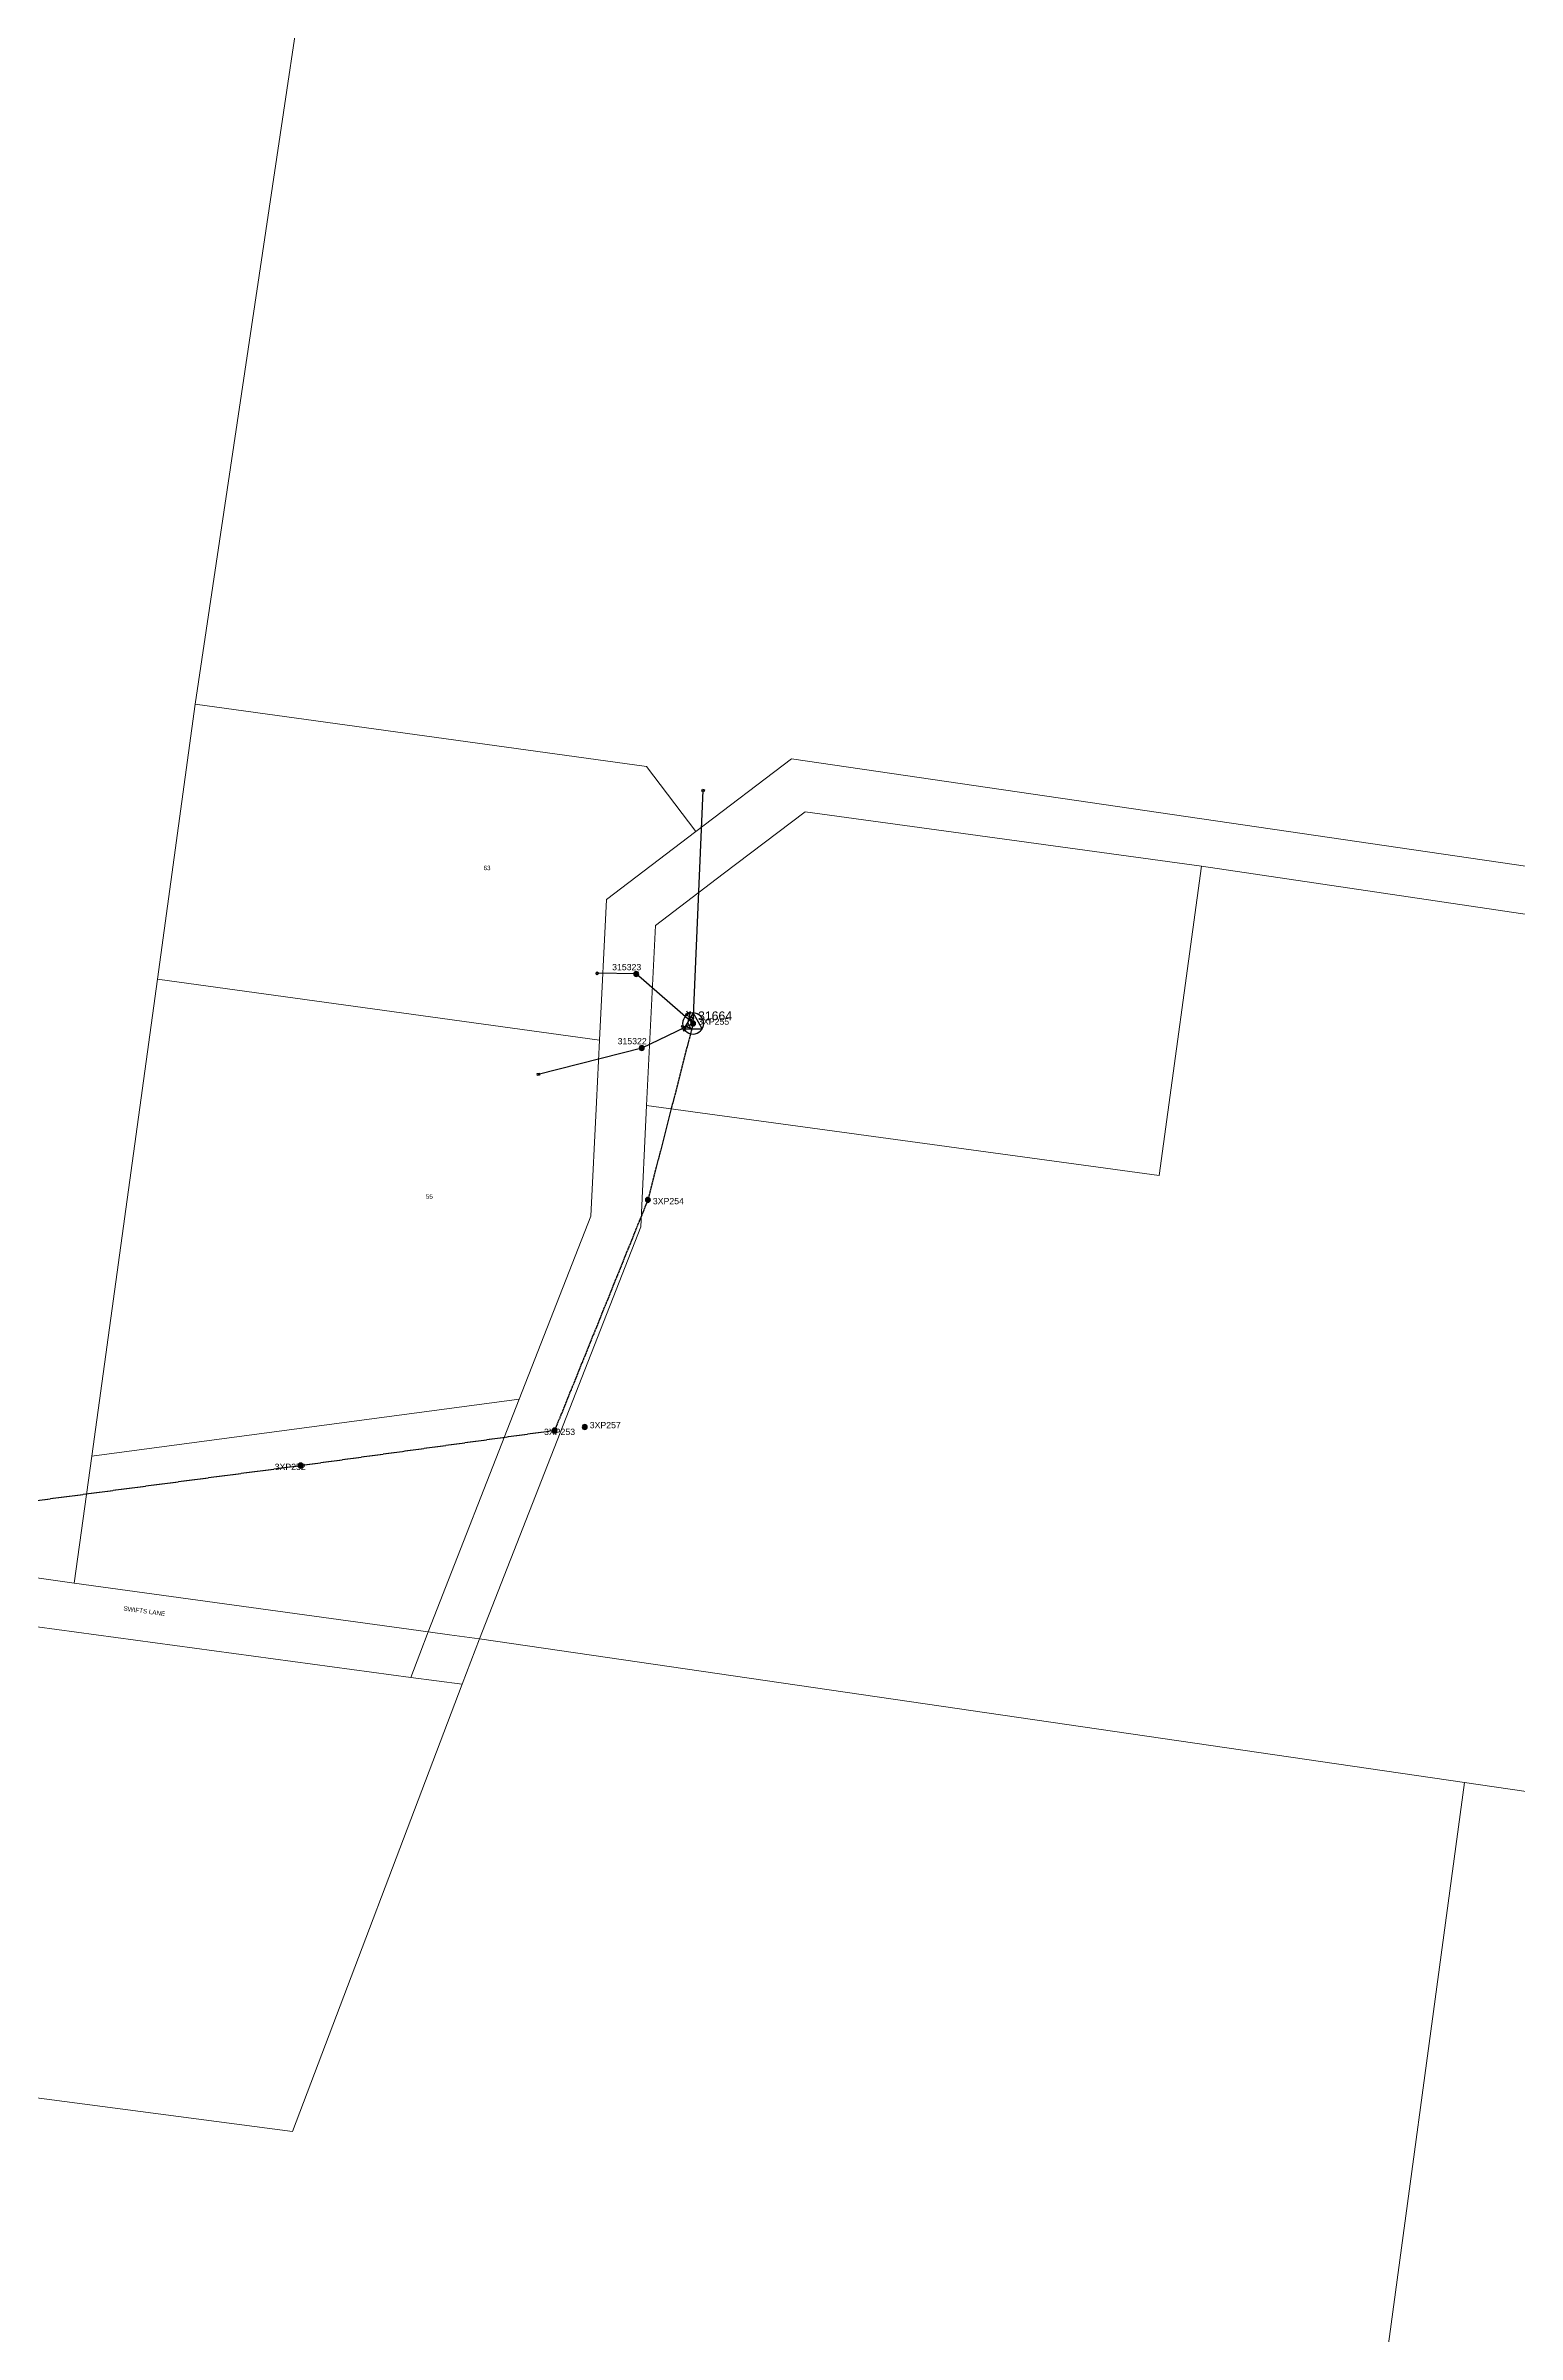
# Model space of a CAD drawing. Header units: metres. Extents: x 257881 to 262822, y 6187520 to 6191911.
# Drawn here: x 261491 to 262080, y 6188552 to 6189467 of the extents above; entities that cross this region are included whole.
import ezdxf
from ezdxf.enums import TextEntityAlignment as Align

# ---------------------------------------------------------------- set-up
doc = ezdxf.new("R2010")
doc.units = ezdxf.units.M
doc.linetypes.add('Cable Exist OH', pattern=[1, 1, 0])
doc.layers.get('0').update_dxf_attribs({"color": 6})
doc.layers.add('Cadastre Land Parcels_SP_EXT', color=8, linetype='Continuous', lineweight=5)
doc.layers.add('Cadastre Roads_SP_EXT', color=8, linetype='Continuous', lineweight=5)
for name, color, linetype in [('Equip_LV_EXT', 7, 'Continuous'), ('Mains_HV_EXT', 7, 'Continuous'), ('Services_SP_EXT', 7, 'Continuous'), ('Sub_SP_TR_HV_LV_EXT', 7, 'Continuous'), ('SupportsOH_SP_TR_HV_LV_SL_EXT', 7, 'Continuous')]:
    doc.layers.add(name, color=color, linetype=linetype)
doc.styles.add('POLE_LABEL', font='arial.ttf')
doc.styles.get("Standard").update_dxf_attribs({"font": 'arial.ttf'})

# ---------------------------------------------------------------- blocks, each defined once
blk = doc.blocks.new('SUB_POLE_EXT')
blk.add_wipeout([(0, 4.22), (0.42, 4.2), (0.83, 4.14), (1.21, 4.05), (1.62, 3.9), (1.99, 3.72), (2.35, 3.51), (2.68, 3.26), (2.99, 2.99), (3.28, 2.66), (3.52, 2.34), (3.76, 1.92), (3.9, 1.62), (4.04, 1.23), (4.18, 0.63), (4.22, 0), (4.18, -0.61), (4.06, -1.15), (3.9, -1.62), (3.58, -2.24), (3.22, -2.73), (2.97, -3.01), (2.68, -3.26), (2.36, -3.5), (2, -3.72), (1.64, -3.89), (1.25, -4.03), (0.82, -4.14), (0.42, -4.2), (0, -4.22), (-0.41, -4.2), (-0.8, -4.15), (-1.21, -4.05), (-1.62, -3.9), (-1.99, -3.73), (-2.35, -3.51), (-2.68, -3.26), (-2.96, -3.02), (-3.23, -2.72), (-3.51, -2.35), (-3.71, -2.01), (-3.91, -1.6), (-4.05, -1.21), (-4.16, -0.76), (-4.22, -0.14), (-4.21, 0.39), (-4.14, 0.83), (-4.03, 1.27), (-3.9, 1.63), (-3.71, 2.02), (-3.5, 2.37), (-3.28, 2.67), (-2.99, 2.99), (-2.68, 3.27), (-2.33, 3.52), (-1.98, 3.73), (-1.63, 3.9), (-1.2, 4.05), (-0.78, 4.15), (-0.4, 4.21)])
blk.add_line((2.16, 0.48), (2.16, 0.48, 0))
blk.add_lwpolyline([(-4.22, 0, 1), (4.22, 0, 1)], format="xyb", close=True)
blk.add_lwpolyline([(2.14, 0.52), (0, 4.22), (-3.66, -2.11), (3.66, -2.11)], close=True)
for tag, height, flags, p in [('STREET_CODE', 0.2, 9, (1.5, 0)), ('ASSET_NUM', 3.5, 8, (2, 2)), ('CONSTRUCTED_VOLTAGE', 0.2, 9, (1.5, -0.2)), ('OPERATING_VOLTAGE', 0.2, 9, (1.5, -0.6)), ('OPERATED_BY', 0.2, 9, (1.5, -0.8)), ('ORIENTATION', 0.2, 9, (1.5, -1.2)), ('OWNED_BY', 0.2, 9, (1.5, -1.4)), ('SECONDARY_VOLTAGE', 0.2, 9, (1.5, -1.6)), ('STATE', 0.2, 9, (1.5, -1.8)), ('SUBSTATION_TYPE', 0.2, 9, (1.5, -2)), ('STREETNAME', 0.2, 9, (1.5, -2.8)), ('SUBURB', 0.2, 9, (1.5, -3)), ('Z', 0.2, 1, (1.5, -3.4)), ('NO_PHASES', 0.2, 9, (1.5, -0.4)), ('MAINTAINED_BY', 0.2, 9, (1.5, -1)), ('USAGE', 0.2, 9, (1.5, -2.2)), ('LEGEND', 0.2, 9, (1.5, -2.4)), ('LOCATION', 0.2, 9, (1.5, -2.6)), ('NOTES', 0.2, 9, (1.5, -3.2))]:
    blk.add_attdef(tag, text='', height=height, dxfattribs=dict(flags=flags)).set_placement(p, align=Align.MIDDLE_LEFT)
blk = doc.blocks.new('LV_OH_LINKS_DISTFUSE_EXT')
for p, q in [((0, 0), (0.96, 0)), ((3.84, 0), (4.8, 0))]:
    blk.add_line(p, q)
blk.add_lwpolyline([(3.84, -1.2), (3.84, 1.2), (0.96, -1.2), (0.96, 1.2)], close=True)
at = {"flags": 9}
for tag, p in [('ACTUAL_STATUS', (0, 0)), ('CONSTRUCTED_VOLTAGE', (0, -0.2)), ('OPERATING_VOLTAGE', (0, -0.6)), ('ORIENTATION', (0, -0.8)), ('OWNED_BY', (0, -1)), ('STATE', (0, -1.2)), ('SWITCH_TYPE', (0, -1.4)), ('NO_PHASES', (0, -0.4)), ('USAGE', (0, -1.6)), ('NOTES', (0, -1.8))]:
    blk.add_attdef(tag, text='', height=0.2, dxfattribs=at).set_placement(p, align=Align.MIDDLE_LEFT)
at = {"flags": 1}
blk.add_attdef('Z', (0, 0), '', height=0.2, dxfattribs=at)
blk = doc.blocks.new('CCP_EXT')
blk.add_wipeout([(0, 0.57), (0.57, 0), (0, -0.57), (-0.57, 0)])
blk.add_lwpolyline([(-0.57, 0), (0, 0.57), (0.57, 0), (0, -0.57), (-0.57, 0)])
at = {"flags": 1}
blk.add_attdef('Z', (0, 0), '', height=0.2, dxfattribs=at)
at = {"flags": 9}
for tag, p in [('CCP_TYPE', (0, 0)), ('CONSTRUCTED_VOLTAGE', (0, -0.2)), ('OPERATING_VOLTAGE', (0, -0.6)), ('ORIENTATION', (0, -0.8)), ('OWNED_BY', (0, -1)), ('STATE', (0, -1.8)), ('NO_PHASES', (0, -0.4)), ('USAGE', (0, -1.2)), ('LEGEND', (0, -1.4)), ('LIFE_SUPPORT', (0, -1.6)), ('NOTES', (0, -2))]:
    blk.add_attdef(tag, text='', height=0.2, dxfattribs=at).set_placement(p, align=Align.MIDDLE_LEFT)
blk = doc.blocks.new('POLE_EXT')
blk.add_hatch(color=256).paths.add_polyline_path([(-1, 0, 1), (1, 0, 1)])
blk.add_lwpolyline([(-1, 0, 1), (1, 0, 1)], format="xyb", close=True)
for tag, height, flags, p in [('pNumber', 2.5, 8, (-17.84, 2.07)), ('OWNED_BY', 0.2, 9, (1.35, -0.4)), ('SPECIAL_USE', 0.2, 9, (1.35, -0.8)), ('STATE', 0.2, 9, (1.35, -1)), ('cLV', 0.2, 9, (1.35, -1.4)), ('hDepth', 0.2, 9, (1.35, -1.6)), ('hDia', 0.2, 9, (1.35, -1.8)), ('cHV', 0.2, 9, (1.35, -2)), ('cLinedev', 0.2, 9, (1.35, -3.4)), ('pExisting', 0.2, 9, (1.35, -3.8)), ('pFooting', 0.2, 9, (1.35, -4.4)), ('pNew', 0.2, 9, (1.35, -4.6)), ('pRelocate', 0.2, 9, (1.35, -5)), ('pRemove', 0.2, 9, (1.35, -5.2)), ('pReplace', 0.2, 9, (1.35, -5.4)), ('pStay', 0.2, 9, (1.35, -5.6)), ('pType', 0.2, 9, (1.35, -5.8)), ('cspan', 0.2, 9, (1.35, -6)), ('STREETNAME', 0.2, 9, (1.35, -6.2)), ('SUBURB', 0.2, 9, (1.35, -6.4)), ('OPERATED_BY', 0.2, 9, (1.36, -7.01)), ('PARENT', 0.2, 9, (1.35, -0.6)), ('USAGE', 0.2, 9, (1.35, -1.2)), ('LBRACKET', 0.2, 9, (1.35, -2.2)), ('LExisting', 0.2, 9, (1.35, -2.4)), ('LANTNUMBER', 0.2, 9, (1.35, -2.6)), ('LOther', 0.2, 9, (1.35, -2.8)), ('LRemove', 0.2, 9, (1.35, -3)), ('LEGEND', 0.2, 9, (1.35, -3.2)), ('LOCATION', 0.2, 9, (1.35, -3.6)), ('PFNUMBER', 0.2, 9, (1.35, -4)), ('NEWPFNUMBER', 0.2, 9, (1.35, -4.2)), ('NOTES', 0.2, 9, (1.35, -6.6)), ('MAINTAINED_BY', 0.2, 9, (1.36, -6.81))]:
    blk.add_attdef(tag, text='', height=height, dxfattribs=dict(flags=flags)).set_placement(p, align=Align.MIDDLE_LEFT)
at = {"style": 'POLE_LABEL'}
for tag, height, flags, p in [('STRUCTURE_PLANT_NUMBER', 0.2, 9, (1.35, 0.03)), ('ASSET_NUM', 2.5, 8, (2, 2)), ('STREET_CODE', 0.2, 9, (1.35, -0.2))]:
    blk.add_attdef(tag, text='', height=height, dxfattribs=dict(at, flags=flags)).set_placement(p, align=Align.MIDDLE_LEFT)
at = {"flags": 1}
blk.add_attdef('Z', (1.35, -7.33), '', height=0.2, dxfattribs=at)

msp = doc.modelspace()

# ---------------------------------------------------------------- linework, layer by layer
at = {"layer": 'Cadastre Land Parcels_SP_EXT', "linetype": 'Continuous'}
for points in [[(261484.04, 6190257.67), (261362.5, 6190275.54), (261227.85, 6189287.3), (261436.73, 6189260.02), (261388.58, 6188909.91), (261383, 6188869.14), (261401.68, 6188866.49), (261411.4, 6188865.11), (261502.45, 6188852.17), (261509.44, 6188903.05), (261535.7, 6189093.92), (261550.84, 6189203.92), (261703.76, 6190228.06), (261484.04, 6190257.67)], [(261680.56, 6188925.88), (261709.22, 6188999.11), (261711.45, 6189044.65), (261712.67, 6189069.56), (261535.7, 6189093.92), (261509.44, 6188903.05), (261680.56, 6188925.88)], [(261680.56, 6188925.88), (261509.44, 6188903.05), (261502.45, 6188852.17), (261644.12, 6188832.75), (261680.56, 6188925.88)], [(261657.72, 6188811.74), (261637.17, 6188814.52), (261408.72, 6188845.38), (261281.4, 6188723.9), (261280.39, 6188673.48), (261589.8, 6188632.82), (261657.72, 6188811.74)], [(262058.81, 6188772.43), (261664.62, 6188829.94), (261657.72, 6188811.74), (261589.8, 6188632.82), (261280.39, 6188673.48), (261277.24, 6188520), (261365.78, 6188310.04), (261445.89, 6188256.71), (261455.75, 6188244.97), (261663.49, 6188319.22), (261709.34, 6188209.73), (261754.63, 6188088.79), (261713.33, 6187987.6), (261947.96, 6187953.66), (262058.81, 6188772.43)]]:
    msp.add_lwpolyline(points, close=True, dxfattribs=at)
at = {"layer": 'Cadastre Roads_SP_EXT', "linetype": 'Continuous'}
msp.add_lwpolyline([(261502.45, 6188852.17), (261411.4, 6188865.11), (261410.05, 6188855.19), (261408.72, 6188845.38), (261637.17, 6188814.52), (261640.76, 6188823.93), (261644.12, 6188832.75), (261502.45, 6188852.17)], close=True, dxfattribs=at)

# ---------------------------------------------------------------- block references
at = {"layer": 'Sub_SP_TR_HV_LV_EXT'}
ref = msp.add_blockref('SUB_POLE_EXT', (261750.12, 6189076.2), dxfattribs=at)
ref.add_attrib('ASSET_NUM', '31664', dxfattribs={"layer": '0', "height": 3.5}).set_placement((261752.12, 6189076.45), align=Align.BOTTOM_LEFT)
at = {"layer": 'SupportsOH_SP_TR_HV_LV_SL_EXT'}
ref = msp.add_blockref('POLE_EXT', (261727.37, 6189096), dxfattribs=at)
ref.add_attrib('ASSET_NUM', '315323', dxfattribs={"layer": '0', "height": 2.5, "style": 'POLE_LABEL'}).set_placement((261729.37, 6189096.75), align=Align.BOTTOM_RIGHT)
ref = msp.add_blockref('POLE_EXT', (261729.57, 6189066.37), dxfattribs=at)
ref.add_attrib('ASSET_NUM', '315322', dxfattribs={"layer": '0', "height": 2.5, "style": 'POLE_LABEL'}).set_placement((261731.57, 6189067.12), align=Align.BOTTOM_RIGHT)
ref = msp.add_blockref('POLE_EXT', (261732.02, 6189005.61), dxfattribs=at)
ref.add_attrib('ASSET_NUM', '3XP254', dxfattribs={"layer": '0', "height": 2.5, "style": 'POLE_LABEL'}).set_placement((261734.02, 6189006.36), align=Align.TOP_LEFT)
ref = msp.add_blockref('POLE_EXT', (261706.76, 6188914.72), dxfattribs=at)
ref.add_attrib('ASSET_NUM', '3XP257', dxfattribs={"layer": '0', "height": 2.5, "style": 'POLE_LABEL'}).set_placement((261708.76, 6188915.47), align=Align.MIDDLE_LEFT)
ref = msp.add_blockref('POLE_EXT', (261694.68, 6188913.28), dxfattribs=at)
ref.add_attrib('ASSET_NUM', '3XP253', dxfattribs={"layer": '0', "height": 2.5, "style": 'POLE_LABEL'}).set_placement((261696.68, 6188914.03), align=Align.TOP_CENTER)
ref = msp.add_blockref('POLE_EXT', (261593.08, 6188899.28), dxfattribs=at)
ref.add_attrib('ASSET_NUM', '3XP252', dxfattribs={"layer": '0', "height": 2.5, "style": 'POLE_LABEL'}).set_placement((261595.08, 6188900.03), align=Align.TOP_RIGHT)

# ---------------------------------------------------------------- texts
at = {"layer": 'Cadastre Land Parcels_SP_EXT'}
for s, p in [('63', (261666.24, 6189137.54)), ('55', (261643.17, 6189006.03))]:
    msp.add_text(s, height=1.8, dxfattribs=at).set_placement(p)
at = {"layer": 'Cadastre Roads_SP_EXT'}
msp.add_text('SWIFTS LANE', height=1.8, rotation=352.29485, dxfattribs=at).set_placement((261522.1, 6188841.29))

# ---------------------------------------------------------------- next in the draw order: linework, layer by layer
at = {"layer": 'Cadastre Land Parcels_SP_EXT', "linetype": 'Continuous'}
for points in [[(262661.27, 6189568.32), (262256.92, 6189627.33), (262331.3, 6190136.48), (261703.76, 6190228.06), (261550.84, 6189203.92), (261731.51, 6189179.06), (261751.28, 6189153.01), (261789.57, 6189182.07), (262587.78, 6189065.38), (262661.27, 6189568.32)], [(261712.67, 6189069.56), (261715.42, 6189125.79), (261751.28, 6189153.01), (261731.51, 6189179.06), (261550.84, 6189203.92), (261535.7, 6189093.92), (261712.67, 6189069.56)], [(261953.58, 6189139.2), (261795.01, 6189160.94), (261762.2, 6189136.03), (261735.06, 6189115.44), (261731.53, 6189043.43), (261936.6, 6189015.32), (261953.58, 6189139.2)], [(262584.89, 6189045.56), (261953.58, 6189139.2), (261936.6, 6189015.32), (261731.53, 6189043.43), (261729.16, 6188994.85), (261664.62, 6188829.94), (262058.81, 6188772.43), (262534.84, 6188702.95), (262584.89, 6189045.56)]]:
    msp.add_lwpolyline(points, close=True, dxfattribs=at)

# ---------------------------------------------------------------- next in the draw order: block references
at = {"layer": 'Equip_LV_EXT'}
for p, rotation in [((261749.77, 6189076.91), 117.1855708603783), ((261749.39, 6189075.83), 205.6313490756687)]:
    msp.add_blockref('LV_OH_LINKS_DISTFUSE_EXT', p, dxfattribs=dict(at, rotation=rotation))
at = {"layer": 'SupportsOH_SP_TR_HV_LV_SL_EXT'}
ref = msp.add_blockref('POLE_EXT', (261750.12, 6189076.2), dxfattribs=at)
ref.add_attrib('ASSET_NUM', '3XP255', dxfattribs={"layer": '0', "height": 2.5, "style": 'POLE_LABEL'}).set_placement((261752.12, 6189076.95), align=Align.MIDDLE_LEFT)

# ---------------------------------------------------------------- next in the draw order: block references
at = {"layer": 'Services_SP_EXT'}
for p, rotation in [((261754.14, 6189169.4), 116.0378448778389), ((261688.22, 6189055.86), 54.90418304703864)]:
    msp.add_blockref('CCP_EXT', p, dxfattribs=dict(at, rotation=rotation))
msp.add_blockref('CCP_EXT', (261711.79, 6189096.26), dxfattribs=at)

# ---------------------------------------------------------------- next in the draw order: linework, layer by layer
at = {"layer": 'Cadastre Roads_SP_EXT', "linetype": 'Continuous'}
msp.add_lwpolyline([(262587.78, 6189065.38), (261789.57, 6189182.07), (261751.28, 6189153.01), (261715.42, 6189125.79), (261712.67, 6189069.56), (261711.45, 6189044.65), (261709.22, 6188999.11), (261680.56, 6188925.88), (261644.12, 6188832.75), (261652.61, 6188831.58), (261664.62, 6188829.94), (261729.16, 6188994.85), (261731.53, 6189043.43), (261735.06, 6189115.44), (261762.2, 6189136.03), (261795.01, 6189160.94), (261953.58, 6189139.2), (262584.89, 6189045.56)], dxfattribs=at)
at = {"layer": 'Mains_HV_EXT', "linetype": 'Cable Exist OH'}
msp.add_lwpolyline([(261750.12, 6189076.2), (261732.02, 6189005.61), (261694.68, 6188913.28), (261593.16, 6188899.22), (261449.33, 6188880.12), (261299.54, 6188767.17), (261287.83, 6188736.52), (261286.83, 6188706.88), (261282.79, 6188580.3)], dxfattribs=at)
at = {"layer": 'Services_SP_EXT'}
for points in [[(261750.13, 6189076.17), (261754.14, 6189169.4)], [(261750.12, 6189076.2), (261727.37, 6189096), (261711.68, 6189096.26)], [(261750.13, 6189076.17), (261729.57, 6189066.37), (261688.12, 6189055.72)]]:
    msp.add_lwpolyline(points, dxfattribs=at)

doc.saveas('drawing.dxf')
